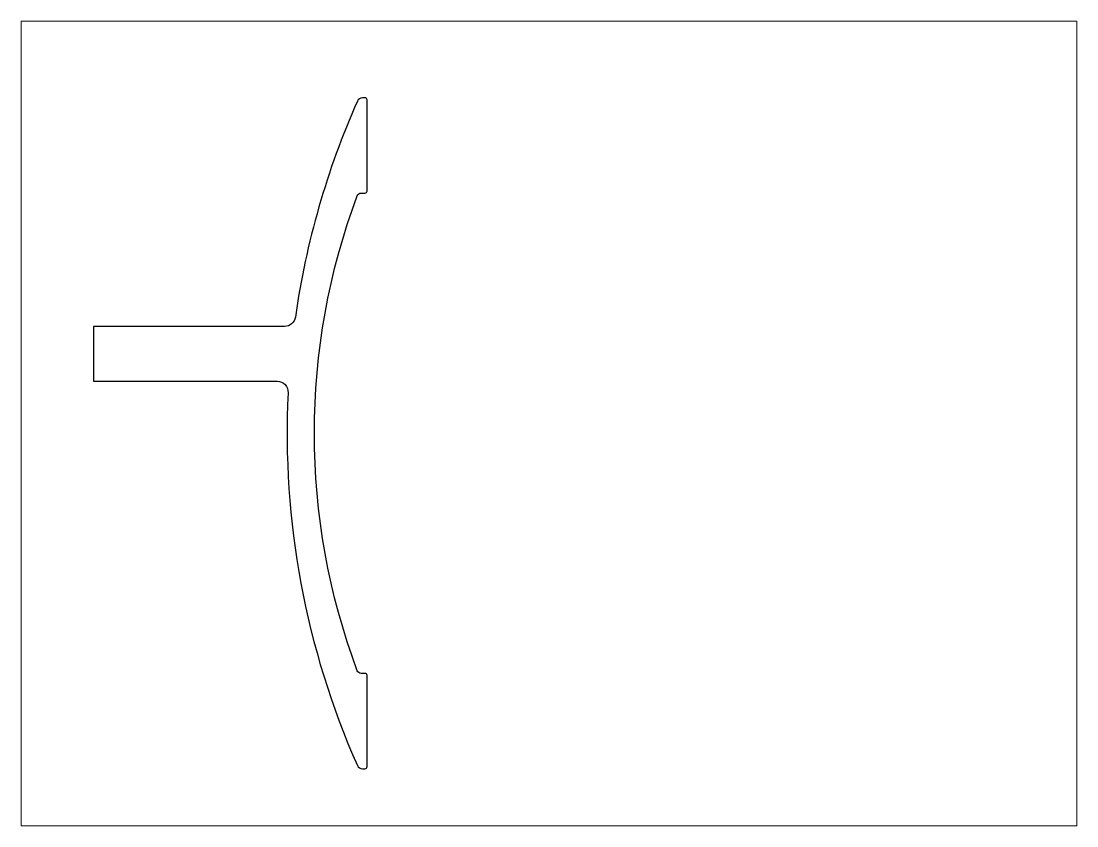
# Paper-space layout 'Layout1' of a CAD drawing. Extents: x 27 to 240, y 20 to 183.
# The model-space entities are those that its viewports show. They can reach past a viewport. Long polylines and large blocks are cut down to what shows.
import ezdxf

# ---------------------------------------------------------------- set-up
doc = ezdxf.new("R2010")
doc.units = 0
doc.header["$LTSCALE"] = 15
doc.layers.get('0').update_dxf_attribs({"linetype": 'CONTINUOUS'})

msp = doc.modelspace()

# ---------------------------------------------------------------- linework, layer by layer
at = {"color": 7}
msp.add_lwpolyline([(93.87, 165.74), (24.03, 165.74), (24.03, 145.74), (91.18, 145.74, -0.428779), (95.18, 141.54, 0.117225), (120.5, 5.43, 0.296644), (122.32, 4.24), (123.28, 4.24, 0.414214), (124.03, 4.99), (124.03, 38.29, 0.414214), (123.28, 39.04), (121.86, 39.04, -0.313137), (120.45, 40.02, -0.180387), (120.45, 213.47, -0.313137), (121.86, 214.44), (123.28, 214.44, 0.414214), (124.03, 215.19), (124.03, 248.49, 0.414214), (123.28, 249.24), (122.32, 249.24, 0.296644), (120.5, 248.05, 0.068871), (97.83, 169.17, -0.373139)], format="xyb", close=True, dxfattribs=at)

psp = doc.layouts.get("Layout1")

# ---------------------------------------------------------------- viewports
at = {"layer": '0', "color": 0, "linetype": 'BYBLOCK', "ltscale": 0.05}
psp.add_viewport(center=(133.35, 101.6), size=(213.36, 162.56), view_center_point=(190.51, 130.3), view_height=293.8955, dxfattribs=at)

doc.saveas('drawing.dxf')
